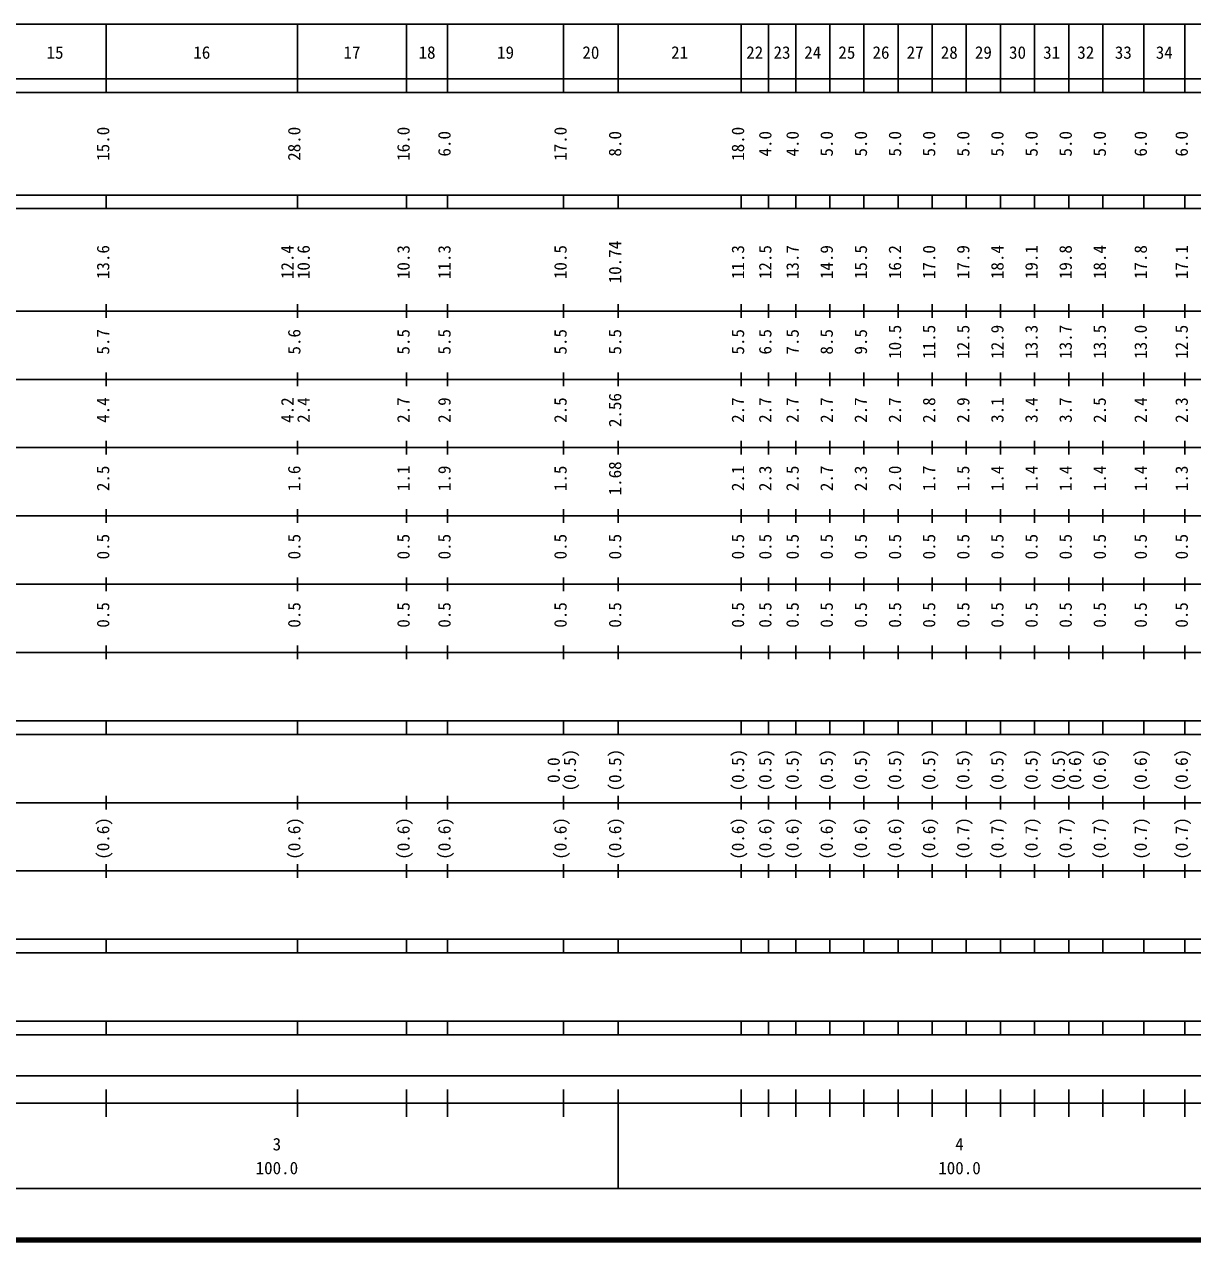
# Model space of a CAD drawing. Units: millimetres on the paper, enlarged 1000 times. Extents: x 40000 to 680000, y 20000 to 380000.
# Drawn here: x 280999 to 452162, y 20000 to 198000 of the extents above; entities that cross this region are included whole.
import ezdxf
from ezdxf.enums import TextEntityAlignment as Align

# ---------------------------------------------------------------- set-up
doc = ezdxf.new("R2010")
doc.units = ezdxf.units.MM
doc.header["$LTSCALE"] = 1000
doc.layers.add('M-TTL', color=2, linetype='Continuous', lineweight=140)
doc.layers.add('M-TTL-BAND', color=7, linetype='Continuous', lineweight=25)
doc.styles.add('ＭＳ ゴシック', font='')
doc.styles.get('ＭＳ ゴシック').set_extended_font_data('MS Gothic')

msp = doc.modelspace()

# ---------------------------------------------------------------- linework, layer by layer
at = {"layer": 'M-TTL'}
msp.add_line((40000, 20000), (680000, 20000), dxfattribs=at)
msp.add_line((40000, 20000), (680000, 20000), dxfattribs=at)
at = {"layer": 'M-TTL-BAND'}
for p, q in [((68000, 198000), (579000, 198000)), ((293000, 188000), (293000, 198000)), ((321000, 188000), (321000, 198000)), ((337000, 188000), (337000, 198000)), ((343000, 188000), (343000, 198000)), ((360000, 188000), (360000, 198000)), ((368000, 188000), (368000, 198000)), ((386000, 188000), (386000, 198000)), ((390000, 188000), (390000, 198000)), ((394000, 188000), (394000, 198000)), ((399000, 188000), (399000, 198000)), ((404000, 188000), (404000, 198000)), ((409000, 188000), (409000, 198000)), ((414000, 188000), (414000, 198000)), ((419000, 188000), (419000, 198000)), ((424000, 188000), (424000, 198000)), ((429000, 188000), (429000, 198000)), ((434000, 188000), (434000, 198000)), ((439000, 188000), (439000, 198000)), ((445000, 188000), (445000, 198000)), ((451000, 188000), (451000, 198000)), ((40000, 190000), (579000, 190000)), ((40000, 190000), (579000, 190000)), ((40000, 188000), (579000, 188000)), ((40000, 188000), (579000, 188000)), ((40000, 173000), (579000, 173000)), ((40000, 173000), (579000, 173000)), ((293000, 171000), (293000, 173000)), ((321000, 171000), (321000, 173000)), ((337000, 171000), (337000, 173000)), ((343000, 171000), (343000, 173000)), ((360000, 171000), (360000, 173000)), ((368000, 171000), (368000, 173000)), ((386000, 171000), (386000, 173000)), ((390000, 171000), (390000, 173000)), ((394000, 171000), (394000, 173000)), ((399000, 171000), (399000, 173000)), ((404000, 171000), (404000, 173000)), ((409000, 171000), (409000, 173000)), ((414000, 171000), (414000, 173000)), ((419000, 171000), (419000, 173000)), ((424000, 171000), (424000, 173000)), ((429000, 171000), (429000, 173000)), ((434000, 171000), (434000, 173000)), ((439000, 171000), (439000, 173000)), ((445000, 171000), (445000, 173000)), ((451000, 171000), (451000, 173000)), ((40000, 171000), (579000, 171000)), ((40000, 171000), (579000, 171000)), ((293000, 155000), (293000, 157000)), ((321000, 155000), (321000, 157000)), ((337000, 155000), (337000, 157000)), ((343000, 155000), (343000, 157000)), ((360000, 155000), (360000, 157000)), ((368000, 155000), (368000, 157000)), ((386000, 155000), (386000, 157000)), ((390000, 155000), (390000, 157000)), ((394000, 155000), (394000, 157000)), ((399000, 155000), (399000, 157000)), ((404000, 155000), (404000, 157000)), ((409000, 155000), (409000, 157000)), ((414000, 155000), (414000, 157000)), ((419000, 155000), (419000, 157000)), ((424000, 155000), (424000, 157000)), ((429000, 155000), (429000, 157000)), ((434000, 155000), (434000, 157000)), ((439000, 155000), (439000, 157000)), ((445000, 155000), (445000, 157000)), ((451000, 155000), (451000, 157000)), ((40000, 156000), (579000, 156000)), ((40000, 156000), (579000, 156000)), ((46000, 146000), (579000, 146000)), ((46000, 146000), (579000, 146000)), ((293000, 145000), (293000, 147000)), ((321000, 145000), (321000, 147000)), ((337000, 145000), (337000, 147000)), ((343000, 145000), (343000, 147000)), ((360000, 145000), (360000, 147000)), ((368000, 145000), (368000, 147000)), ((386000, 145000), (386000, 147000)), ((390000, 145000), (390000, 147000)), ((394000, 145000), (394000, 147000)), ((399000, 145000), (399000, 147000)), ((404000, 145000), (404000, 147000)), ((409000, 145000), (409000, 147000)), ((414000, 145000), (414000, 147000)), ((419000, 145000), (419000, 147000)), ((424000, 145000), (424000, 147000)), ((429000, 145000), (429000, 147000)), ((434000, 145000), (434000, 147000)), ((439000, 145000), (439000, 147000)), ((445000, 145000), (445000, 147000)), ((451000, 145000), (451000, 147000)), ((52000, 136000), (579000, 136000)), ((52000, 136000), (579000, 136000)), ((293000, 135000), (293000, 137000)), ((321000, 135000), (321000, 137000)), ((337000, 135000), (337000, 137000)), ((343000, 135000), (343000, 137000)), ((360000, 135000), (360000, 137000)), ((368000, 135000), (368000, 137000)), ((386000, 135000), (386000, 137000)), ((390000, 135000), (390000, 137000)), ((394000, 135000), (394000, 137000)), ((399000, 135000), (399000, 137000)), ((404000, 135000), (404000, 137000)), ((409000, 135000), (409000, 137000)), ((414000, 135000), (414000, 137000)), ((419000, 135000), (419000, 137000)), ((424000, 135000), (424000, 137000)), ((429000, 135000), (429000, 137000)), ((434000, 135000), (434000, 137000)), ((439000, 135000), (439000, 137000)), ((445000, 135000), (445000, 137000)), ((451000, 135000), (451000, 137000)), ((293000, 125000), (293000, 127000)), ((321000, 125000), (321000, 127000)), ((337000, 125000), (337000, 127000)), ((343000, 125000), (343000, 127000)), ((360000, 125000), (360000, 127000)), ((368000, 125000), (368000, 127000)), ((386000, 125000), (386000, 127000)), ((390000, 125000), (390000, 127000)), ((394000, 125000), (394000, 127000)), ((399000, 125000), (399000, 127000)), ((404000, 125000), (404000, 127000)), ((409000, 125000), (409000, 127000)), ((414000, 125000), (414000, 127000)), ((419000, 125000), (419000, 127000)), ((424000, 125000), (424000, 127000)), ((429000, 125000), (429000, 127000)), ((434000, 125000), (434000, 127000)), ((439000, 125000), (439000, 127000)), ((445000, 125000), (445000, 127000)), ((451000, 125000), (451000, 127000)), ((46000, 126000), (579000, 126000)), ((46000, 126000), (579000, 126000)), ((52000, 116000), (579000, 116000)), ((52000, 116000), (579000, 116000)), ((293000, 115000), (293000, 117000)), ((321000, 115000), (321000, 117000)), ((337000, 115000), (337000, 117000)), ((343000, 115000), (343000, 117000)), ((360000, 115000), (360000, 117000)), ((368000, 115000), (368000, 117000)), ((386000, 115000), (386000, 117000)), ((390000, 115000), (390000, 117000)), ((394000, 115000), (394000, 117000)), ((399000, 115000), (399000, 117000)), ((404000, 115000), (404000, 117000)), ((409000, 115000), (409000, 117000)), ((414000, 115000), (414000, 117000)), ((419000, 115000), (419000, 117000)), ((424000, 115000), (424000, 117000)), ((429000, 115000), (429000, 117000)), ((434000, 115000), (434000, 117000)), ((439000, 115000), (439000, 117000)), ((445000, 115000), (445000, 117000)), ((451000, 115000), (451000, 117000)), ((293000, 105000), (293000, 107000)), ((321000, 105000), (321000, 107000)), ((337000, 105000), (337000, 107000)), ((343000, 105000), (343000, 107000)), ((360000, 105000), (360000, 107000)), ((368000, 105000), (368000, 107000)), ((386000, 105000), (386000, 107000)), ((390000, 105000), (390000, 107000)), ((394000, 105000), (394000, 107000)), ((399000, 105000), (399000, 107000)), ((404000, 105000), (404000, 107000)), ((409000, 105000), (409000, 107000)), ((414000, 105000), (414000, 107000)), ((419000, 105000), (419000, 107000)), ((424000, 105000), (424000, 107000)), ((429000, 105000), (429000, 107000)), ((434000, 105000), (434000, 107000)), ((439000, 105000), (439000, 107000)), ((445000, 105000), (445000, 107000)), ((451000, 105000), (451000, 107000)), ((46000, 106000), (579000, 106000)), ((46000, 106000), (579000, 106000)), ((40000, 96000), (579000, 96000)), ((40000, 96000), (579000, 96000)), ((293000, 94000), (293000, 96000)), ((321000, 94000), (321000, 96000)), ((337000, 94000), (337000, 96000)), ((343000, 94000), (343000, 96000)), ((360000, 94000), (360000, 96000)), ((368000, 94000), (368000, 96000)), ((386000, 94000), (386000, 96000)), ((390000, 94000), (390000, 96000)), ((394000, 94000), (394000, 96000)), ((399000, 94000), (399000, 96000)), ((404000, 94000), (404000, 96000)), ((409000, 94000), (409000, 96000)), ((414000, 94000), (414000, 96000)), ((419000, 94000), (419000, 96000)), ((424000, 94000), (424000, 96000)), ((429000, 94000), (429000, 96000)), ((434000, 94000), (434000, 96000)), ((439000, 94000), (439000, 96000)), ((445000, 94000), (445000, 96000)), ((451000, 94000), (451000, 96000)), ((40000, 94000), (579000, 94000)), ((40000, 94000), (579000, 94000)), ((49000, 84000), (579000, 84000)), ((49000, 84000), (579000, 84000)), ((293000, 83000), (293000, 85000)), ((321000, 83000), (321000, 85000)), ((337000, 83000), (337000, 85000)), ((343000, 83000), (343000, 85000)), ((360000, 83000), (360000, 85000)), ((368000, 83000), (368000, 85000)), ((386000, 83000), (386000, 85000)), ((390000, 83000), (390000, 85000)), ((394000, 83000), (394000, 85000)), ((399000, 83000), (399000, 85000)), ((404000, 83000), (404000, 85000)), ((409000, 83000), (409000, 85000)), ((414000, 83000), (414000, 85000)), ((419000, 83000), (419000, 85000)), ((424000, 83000), (424000, 85000)), ((429000, 83000), (429000, 85000)), ((434000, 83000), (434000, 85000)), ((439000, 83000), (439000, 85000)), ((445000, 83000), (445000, 85000)), ((451000, 83000), (451000, 85000)), ((293000, 73000), (293000, 75000)), ((321000, 73000), (321000, 75000)), ((337000, 73000), (337000, 75000)), ((343000, 73000), (343000, 75000)), ((360000, 73000), (360000, 75000)), ((368000, 73000), (368000, 75000)), ((386000, 73000), (386000, 75000)), ((390000, 73000), (390000, 75000)), ((394000, 73000), (394000, 75000)), ((399000, 73000), (399000, 75000)), ((404000, 73000), (404000, 75000)), ((409000, 73000), (409000, 75000)), ((414000, 73000), (414000, 75000)), ((419000, 73000), (419000, 75000)), ((424000, 73000), (424000, 75000)), ((429000, 73000), (429000, 75000)), ((434000, 73000), (434000, 75000)), ((439000, 73000), (439000, 75000)), ((445000, 73000), (445000, 75000)), ((451000, 73000), (451000, 75000)), ((40000, 74000), (579000, 74000)), ((40000, 74000), (579000, 74000)), ((40000, 64000), (579000, 64000)), ((40000, 64000), (579000, 64000)), ((293000, 62000), (293000, 64000)), ((321000, 62000), (321000, 64000)), ((337000, 62000), (337000, 64000)), ((343000, 62000), (343000, 64000)), ((360000, 62000), (360000, 64000)), ((368000, 62000), (368000, 64000)), ((386000, 62000), (386000, 64000)), ((390000, 62000), (390000, 64000)), ((394000, 62000), (394000, 64000)), ((399000, 62000), (399000, 64000)), ((404000, 62000), (404000, 64000)), ((409000, 62000), (409000, 64000)), ((414000, 62000), (414000, 64000)), ((419000, 62000), (419000, 64000)), ((424000, 62000), (424000, 64000)), ((429000, 62000), (429000, 64000)), ((434000, 62000), (434000, 64000)), ((439000, 62000), (439000, 64000)), ((445000, 62000), (445000, 64000)), ((451000, 62000), (451000, 64000)), ((40000, 62000), (579000, 62000)), ((40000, 62000), (579000, 62000)), ((40000, 52000), (579000, 52000)), ((40000, 52000), (579000, 52000)), ((293000, 50000), (293000, 52000)), ((321000, 50000), (321000, 52000)), ((337000, 50000), (337000, 52000)), ((343000, 50000), (343000, 52000)), ((360000, 50000), (360000, 52000)), ((368000, 50000), (368000, 52000)), ((386000, 50000), (386000, 52000)), ((390000, 50000), (390000, 52000)), ((394000, 50000), (394000, 52000)), ((399000, 50000), (399000, 52000)), ((404000, 50000), (404000, 52000)), ((409000, 50000), (409000, 52000)), ((414000, 50000), (414000, 52000)), ((419000, 50000), (419000, 52000)), ((424000, 50000), (424000, 52000)), ((429000, 50000), (429000, 52000)), ((434000, 50000), (434000, 52000)), ((439000, 50000), (439000, 52000)), ((445000, 50000), (445000, 52000)), ((451000, 50000), (451000, 52000)), ((40000, 50000), (579000, 50000)), ((40000, 50000), (579000, 50000)), ((71000, 44000), (534000, 44000)), ((293000, 38000), (293000, 42000)), ((321000, 38000), (321000, 42000)), ((337000, 38000), (337000, 42000)), ((343000, 38000), (343000, 42000)), ((360000, 38000), (360000, 42000)), ((368000, 27500), (368000, 42000)), ((386000, 38000), (386000, 42000)), ((390000, 38000), (390000, 42000)), ((394000, 38000), (394000, 42000)), ((399000, 38000), (399000, 42000)), ((404000, 38000), (404000, 42000)), ((409000, 38000), (409000, 42000)), ((414000, 38000), (414000, 42000)), ((419000, 38000), (419000, 42000)), ((424000, 38000), (424000, 42000)), ((429000, 38000), (429000, 42000)), ((434000, 38000), (434000, 42000)), ((439000, 38000), (439000, 42000)), ((445000, 38000), (445000, 42000)), ((451000, 38000), (451000, 42000)), ((40000, 40000), (579000, 40000)), ((40000, 40000), (579000, 40000)), ((68000, 27500), (579000, 27500))]:
    msp.add_line(p, q, dxfattribs=at)

# ---------------------------------------------------------------- texts
at = {"layer": 'M-TTL-BAND', "style": 'ＭＳ ゴシック'}
for s, p in [('15', (285500, 192405)), ('16', (307000, 192405)), ('17', (329000, 192405)), ('18', (340000, 192405)), ('19', (351500, 192405)), ('20', (364000, 192405)), ('21', (377000, 192405)), ('22', (388000, 192405)), ('23', (392000, 192405)), ('24', (396500, 192405)), ('25', (401500, 192405)), ('26', (406500, 192405)), ('27', (411500, 192405)), ('28', (416500, 192405)), ('29', (421500, 192405)), ('30', (426500, 192405)), ('31', (431500, 192405)), ('32', (436500, 192405)), ('33', (442000, 192405)), ('34', (448000, 192405)), ('3', (318000, 32523)), ('4', (418000, 32523)), ('100.0', (318000, 29033)), ('100.0', (418000, 29033))]:
    msp.add_text(s, height=1833, dxfattribs=at).set_placement(p, align=Align.BOTTOM_CENTER)
for s, p in [('15.0', (294000, 180500)), ('28.0', (322000, 180500)), ('16.0', (338000, 180500)), ('6.0', (344000, 180500)), ('17.0', (361000, 180500)), ('8.0', (369000, 180500)), ('18.0', (387000, 180500)), ('4.0', (391000, 180500)), ('4.0', (395000, 180500)), ('5.0', (400000, 180500)), ('5.0', (405000, 180500)), ('5.0', (410000, 180500)), ('5.0', (415000, 180500)), ('5.0', (420000, 180500)), ('5.0', (425000, 180500)), ('5.0', (430000, 180500)), ('5.0', (435000, 180500)), ('5.0', (440000, 180500)), ('6.0', (446000, 180500)), ('6.0', (452000, 180500)), ('13.6', (294000, 163174)), ('12.4', (321000, 163174)), ('10.6', (323370, 163174)), ('10.74', (369000, 163174)), ('16.2', (410000, 163174)), ('18.4', (425000, 163174)), ('19.1', (430000, 163174)), ('19.8', (435000, 163174)), ('18.4', (440000, 163174)), ('17.8', (446000, 163174)), ('17.1', (452000, 163174)), ('10.3', (338000, 163174)), ('11.3', (344000, 163174)), ('10.5', (361000, 163174)), ('11.3', (387000, 163174)), ('12.5', (391000, 163174)), ('13.7', (395000, 163174)), ('14.9', (400000, 163174)), ('15.5', (405000, 163174)), ('17.0', (415000, 163174)), ('17.9', (420000, 163174)), ('5.7', (294000, 151500)), ('5.6', (322000, 151500)), ('5.5', (338000, 151500)), ('5.5', (344000, 151500)), ('5.5', (361000, 151500)), ('5.5', (369000, 151500)), ('5.5', (387000, 151500)), ('6.5', (391000, 151500)), ('7.5', (395000, 151500)), ('8.5', (400000, 151500)), ('9.5', (405000, 151500)), ('10.5', (410000, 151500)), ('11.5', (415000, 151500)), ('12.5', (420000, 151500)), ('12.9', (425000, 151500)), ('13.3', (430000, 151500)), ('13.7', (435000, 151500)), ('13.5', (440000, 151500)), ('13.0', (446000, 151500)), ('12.5', (452000, 151500)), ('4.4', (294000, 141500)), ('4.2', (321000, 141500)), ('2.4', (323370, 141500)), ('2.7', (338000, 141500)), ('2.9', (344000, 141500)), ('2.5', (361000, 141500)), ('2.56', (369000, 141500)), ('2.7', (387000, 141500)), ('2.7', (391000, 141500)), ('2.7', (395000, 141500)), ('2.7', (400000, 141500)), ('2.7', (405000, 141500)), ('2.7', (410000, 141500)), ('2.8', (415000, 141500)), ('2.9', (420000, 141500)), ('3.1', (425000, 141500)), ('3.4', (430000, 141500)), ('3.7', (435000, 141500)), ('2.5', (440000, 141500)), ('2.4', (446000, 141500)), ('2.3', (452000, 141500)), ('1.68', (369000, 131500)), ('2.5', (294000, 131500)), ('1.6', (322000, 131500)), ('1.1', (338000, 131500)), ('1.9', (344000, 131500)), ('1.5', (361000, 131500)), ('2.1', (387000, 131500)), ('2.3', (391000, 131500)), ('2.5', (395000, 131500)), ('2.7', (400000, 131500)), ('2.3', (405000, 131500)), ('2.0', (410000, 131500)), ('1.7', (415000, 131500)), ('1.5', (420000, 131500)), ('1.4', (425000, 131500)), ('1.4', (430000, 131500)), ('1.4', (435000, 131500)), ('1.4', (440000, 131500)), ('1.4', (446000, 131500)), ('1.3', (452000, 131500)), ('0.5', (294000, 121500)), ('0.5', (322000, 121500)), ('0.5', (338000, 121500)), ('0.5', (344000, 121500)), ('0.5', (361000, 121500)), ('0.5', (369000, 121500)), ('0.5', (387000, 121500)), ('0.5', (391000, 121500)), ('0.5', (395000, 121500)), ('0.5', (400000, 121500)), ('0.5', (405000, 121500)), ('0.5', (410000, 121500)), ('0.5', (415000, 121500)), ('0.5', (420000, 121500)), ('0.5', (425000, 121500)), ('0.5', (430000, 121500)), ('0.5', (435000, 121500)), ('0.5', (440000, 121500)), ('0.5', (446000, 121500)), ('0.5', (452000, 121500)), ('0.5', (294000, 111500)), ('0.5', (322000, 111500)), ('0.5', (338000, 111500)), ('0.5', (344000, 111500)), ('0.5', (361000, 111500)), ('0.5', (369000, 111500)), ('0.5', (387000, 111500)), ('0.5', (391000, 111500)), ('0.5', (395000, 111500)), ('0.5', (400000, 111500)), ('0.5', (405000, 111500)), ('0.5', (410000, 111500)), ('0.5', (415000, 111500)), ('0.5', (420000, 111500)), ('0.5', (425000, 111500)), ('0.5', (430000, 111500)), ('0.5', (435000, 111500)), ('0.5', (440000, 111500)), ('0.5', (446000, 111500)), ('0.5', (452000, 111500)), ('(0.5)', (362370, 88764)), ('(0.5)', (369000, 88764)), ('(0.5)', (387000, 88764)), ('(0.5)', (391000, 88764)), ('(0.5)', (395000, 88764)), ('(0.5)', (400000, 88764)), ('(0.5)', (405000, 88764)), ('(0.5)', (410000, 88764)), ('(0.5)', (415000, 88764)), ('(0.5)', (420000, 88764)), ('(0.5)', (425000, 88764)), ('(0.5)', (430000, 88764)), ('(0.5)', (434000, 88764)), ('(0.6)', (436370, 88764)), ('(0.6)', (440000, 88764)), ('(0.6)', (446000, 88764)), ('(0.6)', (452000, 88764)), ('0.0', (360000, 88764)), ('(0.6)', (294000, 78764)), ('(0.6)', (322000, 78764)), ('(0.6)', (338000, 78764)), ('(0.6)', (344000, 78764)), ('(0.6)', (361000, 78764)), ('(0.6)', (369000, 78764)), ('(0.6)', (387000, 78764)), ('(0.6)', (391000, 78764)), ('(0.6)', (395000, 78764)), ('(0.6)', (400000, 78764)), ('(0.6)', (405000, 78764)), ('(0.6)', (410000, 78764)), ('(0.6)', (415000, 78764)), ('(0.7)', (420000, 78764)), ('(0.7)', (425000, 78764)), ('(0.7)', (430000, 78764)), ('(0.7)', (435000, 78764)), ('(0.7)', (440000, 78764)), ('(0.7)', (446000, 78764)), ('(0.7)', (452000, 78764))]:
    msp.add_text(s, height=1833, rotation=90, dxfattribs=at).set_placement(p, align=Align.BOTTOM_CENTER)

doc.saveas('drawing.dxf')
